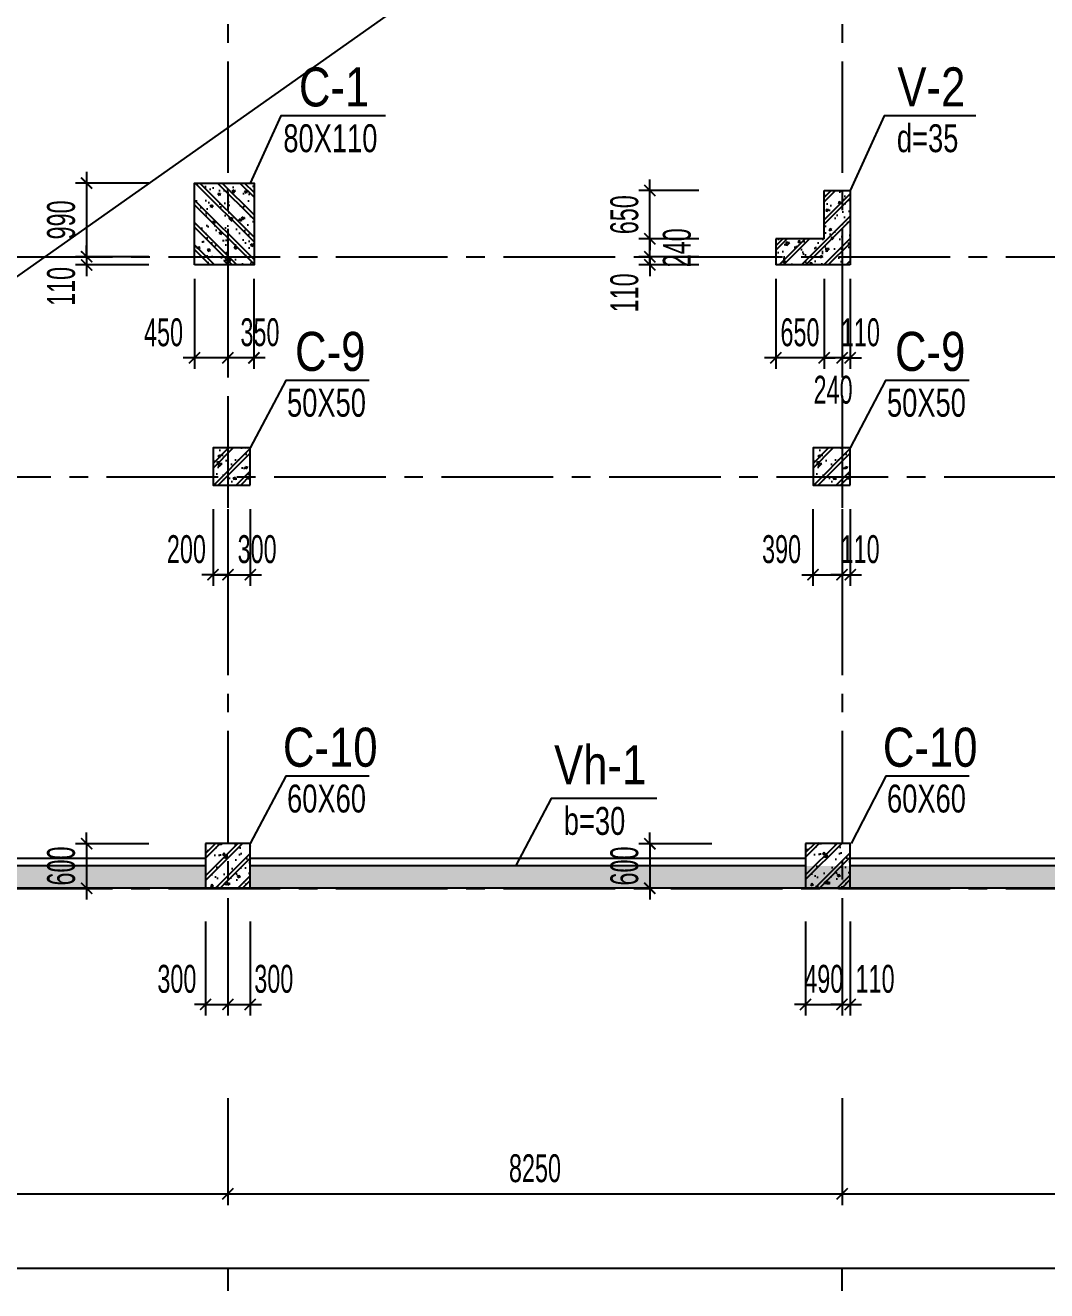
# Model space of a CAD drawing. Extents: x 1719887 to 1865417, y -150890 to 59748.
# Drawn here: x 1759948 to 1773669, y -28458 to -11448 of the extents above; entities that cross this region are included whole.
import ezdxf
from ezdxf.enums import TextEntityAlignment as Align

# ---------------------------------------------------------------- set-up
doc = ezdxf.new("R2010")
doc.units = 0
doc.header["$LTSCALE"] = 1000
doc.header["$MEASUREMENT"] = 0
doc.header["$PDMODE"] = 3
doc.linetypes.add('CENTER2', pattern=[1.125, 0.75, -0.125, 0.125, -0.125])
doc.layers.get('0').update_dxf_attribs({"linetype": 'CONTINUOUS'})
doc.layers.get('Defpoints').update_dxf_attribs({"linetype": 'CONTINUOUS'})
for name, color, linetype in [('CDC.01.AXIS', 160, 'CENTER2'), ('CDC.02.DIM', 1, 'CONTINUOUS'), ('CDC.05.STEEL', 4, 'CONTINUOUS'), ('CDC.06.TEXT', 2, 'CONTINUOUS'), ('CDC.10.HATCH', 9, 'CONTINUOUS'), ('CDC.11.NOTE', 8, 'CONTINUOUS'), ('KCS_CHI', 1, 'CONTINUOUS')]:
    doc.layers.add(name, color=color, linetype=linetype)
doc.layers.add('KCS_Plotter', color=11, linetype='CONTINUOUS', plot=False)
doc.styles.add('ARIAL', font='arial.ttf', dxfattribs={"width": 0.6})
doc.dimstyles.new('D150', dxfattribs={"dimscale": 150, "dimtxt": 2.5, "dimasz": 1, "dimexe": 1, "dimexo": 0, "dimgap": 1, "dimtad": 1, "dimdec": 0, "dimdsep": 46, "dimtxsty": 'ARIAL', "dimblk": 'ARCHTICK', "dimcen": 1, "dimdle": 1, "dimclrd": 1, "dimclre": 1, "dimclrt": 2, "dimadec": 0, "dimazin": 0, "dimtfac": 0.00072, "dimtdec": 0, "dimtix": 1, "dimtmove": 2, "dimatfit": 3, "dimldrblk": 'ARCHTICK', "dimfxl": 1, "dimtolj": 1, "dimlwd": -1, "dimlwe": -1, "dimarcsym": 0})
pattern_1 = [(50, (0, -2490), (573.80815, -50.20171), [60, -660]), (355, (0, -2490), (-111.00107, 601.7537), [48, -528]), (100.4514, (47.8, -2494.2), (462.8075, 551.55163), [50.99215, -560.91369]), (46.1842, (0, -2330), (853.79284, -132.4152), [90, -990]), (96.6356, (71.15, -2341), (747.73016, 779.2943), [76.48823, -841.3704]), (351.1842, (0, -2330), (747.72956, 779.2949), [72, -792]), (21, (80, -2370), (477.52564, -322.09511), [60, -660]), (326, (80, -2370), (194.65227, 580.12004), [48, -528]), (71.4514, (119.8, -2396.84), (672.1781, 258.0244), [50.99215, -560.91369]), (37.5, (0, -2490), (9.727884, 266.315083), [0, -521.6, 0, -536, 0, -530]), (7.5, (0, -2490), (210.45563, 315.52937), [0, -305.6, 0, -509.6, 0, -202]), (327.5, (-178.4, -2490), (427.05795, -18.043897), [0, -200, 0, -624, 0, -828]), (317.5, (-258.4, -2490), (466.548935, 80.083986), [0, -260, 0, -414.4, 0, -588]), (45, (0, -2490), (-240.416306, 240.416306), []), (45, (0, -2392), (-240.416306, 240.416306), [])]

# ---------------------------------------------------------------- blocks, each defined once
blk = doc.blocks.new('_ARCHTICK')
at = {"color": 0, "linetype": 'ByBlock', "const_width": 0.15}
blk.add_lwpolyline([(-0.5, -0.5), (0.5, 0.5)], dxfattribs=at)
blk = doc.blocks.new('*D438')
at = {"layer": 'CDC.02.DIM', "color": 1, "transparency": 16777216}
for p, q in [((1754420, -25872), (1754420, -27306)), ((1762670, -25872), (1762670, -27306)), ((1754270, -27156), (1762820, -27156))]:
    blk.add_line(p, q, dxfattribs=at)
at = {"layer": 'Defpoints', "color": 0, "transparency": 16777216}
for p in [(1754420, -25872), (1762670, -25872), (1762670, -27156)]:
    blk.add_point(p, dxfattribs=at)
at = {"layer": 'CDC.02.DIM', "color": 1, "transparency": 16777216, "xscale": 150, "yscale": 150, "zscale": 150, "rotation": 180}
blk.add_blockref('_ARCHTICK', (1754420, -27156), dxfattribs=at)
at = {"layer": 'CDC.02.DIM', "color": 1, "transparency": 16777216, "xscale": 150, "yscale": 150, "zscale": 150}
blk.add_blockref('_ARCHTICK', (1762670, -27156), dxfattribs=at)
at = {"layer": 'CDC.02.DIM', "color": 2, "transparency": 16777216, "insert": (1758545, -26814), "char_height": 375, "attachment_point": 5, "style": 'ARIAL'}
blk.add_mtext('\\A1;8250', dxfattribs=at)
blk = doc.blocks.new('*D439')
at = {"layer": 'CDC.02.DIM', "color": 1, "transparency": 16777216}
for p, q in [((1762670, -25872), (1762670, -27306)), ((1770920, -25872), (1770920, -27306)), ((1762520, -27156), (1771070, -27156))]:
    blk.add_line(p, q, dxfattribs=at)
at = {"layer": 'Defpoints', "color": 0, "transparency": 16777216}
for p in [(1762670, -25872), (1770920, -25872), (1770920, -27156)]:
    blk.add_point(p, dxfattribs=at)
at = {"layer": 'CDC.02.DIM', "color": 1, "transparency": 16777216, "xscale": 150, "yscale": 150, "zscale": 150, "rotation": 180}
blk.add_blockref('_ARCHTICK', (1762670, -27156), dxfattribs=at)
at = {"layer": 'CDC.02.DIM', "color": 1, "transparency": 16777216, "xscale": 150, "yscale": 150, "zscale": 150}
blk.add_blockref('_ARCHTICK', (1770920, -27156), dxfattribs=at)
at = {"layer": 'CDC.02.DIM', "color": 2, "transparency": 16777216, "insert": (1766795, -26814), "char_height": 375, "attachment_point": 5, "style": 'ARIAL'}
blk.add_mtext('\\A1;8250', dxfattribs=at)
blk = doc.blocks.new('*D446')
at = {"layer": 'CDC.02.DIM', "color": 1, "transparency": 16777216}
for p, q in [((1770920, -25872), (1770920, -27306)), ((1778820, -25872), (1778820, -27306)), ((1770770, -27156), (1778970, -27156))]:
    blk.add_line(p, q, dxfattribs=at)
at = {"layer": 'Defpoints', "color": 0, "transparency": 16777216}
for p in [(1770920, -25872), (1778820, -25872), (1778820, -27156)]:
    blk.add_point(p, dxfattribs=at)
at = {"layer": 'CDC.02.DIM', "color": 1, "transparency": 16777216, "xscale": 150, "yscale": 150, "zscale": 150, "rotation": 180}
blk.add_blockref('_ARCHTICK', (1770920, -27156), dxfattribs=at)
at = {"layer": 'CDC.02.DIM', "color": 1, "transparency": 16777216, "xscale": 150, "yscale": 150, "zscale": 150}
blk.add_blockref('_ARCHTICK', (1778820, -27156), dxfattribs=at)
at = {"layer": 'CDC.02.DIM', "color": 2, "transparency": 16777216, "insert": (1774870, -26814), "char_height": 375, "attachment_point": 5, "style": 'ARIAL'}
blk.add_mtext('\\A1;7900', dxfattribs=at)
blk = doc.blocks.new('TH1')
at = {"layer": 'CDC.10.HATCH'}
h = blk.add_hatch(dxfattribs=at)
h.set_pattern_fill('CHAU-01', color=256, scale=50, style=0, pattern_type=2)
h.set_pattern_definition([(310, (16399.96, -183495.4), (358.63009, 31.376067), [37.5, -412.5]), (5, (16399.96, -183495.4), (-69.37567, -376.09607), [30, -330]), (259.5486, (16429.85, -183492.77), (289.25469, -344.71977), [31.870095, -350.571056]), (313.8158, (16399.96, -183595.4), (533.62052, 82.75951), [56.25, -618.75]), (263.3644, (16444.43, -183588.5), (467.33135, -487.05894), [47.80514, -525.8565]), (8.8158, (16399.96, -183595.4), (467.33097, -487.0593), [45, -495]), (339, (16449.96, -183570.4), (298.453526, 201.309445), [37.5, -412.5]), (34, (16449.96, -183570.4), (121.657666, -362.57502), [30, -330]), (288.5486, (16474.83, -183553.6), (420.111314, -161.26525), [31.870095, -350.571056]), (322.5, (16399.96, -183495.39), (6.079928, -166.446927), [0, -326, 0, -335, 0, -331.25]), (352.5, (16399.96, -183495.39), (131.534769, -197.205856), [0, -191, 0, -318.5, 0, -126.25]), (32.5, (16288.46, -183495.39), (266.911218, 11.277436), [0, -125, 0, -390, 0, -517.5]), (42.5, (16238.46, -183495.39), (291.593085, -50.05249), [0, -162.5, 0, -259, 0, -367.5]), (315, (16399.96, -183495.39), (-150.26019, -150.26019), []), (315, (16399.96, -183556.64), (-150.26019, -150.26019), [])])
h.paths.add_polyline_path([(1765330, -110757), (1764980, -110757), (1764980, -110648), (1765330, -110648)])
h.paths.add_polyline_path([(1765330, -110648), (1764980, -110648), (1764980, -109657), (1765330, -109657)])
h.paths.add_polyline_path([(1765780, -110648), (1765330, -110648), (1765330, -109657), (1765780, -109657)])
h.paths.add_polyline_path([(1765780, -110757), (1765330, -110757), (1765330, -110648), (1765780, -110648)])
h = blk.add_hatch(dxfattribs=at)
h.set_pattern_fill('CHAU-01', color=256, scale=50, style=0, pattern_type=2)
h.set_pattern_definition([(230, (3514359.5, -183495.4), (-358.63009, 31.376067), [37.5, -412.5]), (175, (3514359.5, -183495.4), (69.37567, -376.09607), [30, -330]), (280.4514, (3514329.6, -183492.77), (-289.25469, -344.71977), [31.870095, -350.571056]), (226.1842, (3514359.5, -183595.4), (-533.62052, 82.75951), [56.25, -618.75]), (276.6356, (3514315.03, -183588.5), (-467.33135, -487.05894), [47.80514, -525.8565]), (171.1842, (3514359.5, -183595.4), (-467.33097, -487.0593), [45, -495]), (201, (3514309.5, -183570.4), (-298.453526, 201.309445), [37.5, -412.5]), (146, (3514309.5, -183570.4), (-121.657666, -362.57502), [30, -330]), (251.4514, (3514284.63, -183553.6), (-420.111314, -161.26525), [31.870095, -350.571056]), (217.5, (3514359.5, -183495.39), (-6.079928, -166.446927), [0, -326, 0, -335, 0, -331.25]), (187.5, (3514359.5, -183495.39), (-131.534769, -197.205856), [0, -191, 0, -318.5, 0, -126.25]), (147.5, (3514471, -183495.39), (-266.911218, 11.277436), [0, -125, 0, -390, 0, -517.5]), (137.5, (3514521, -183495.39), (-291.593085, -50.05249), [0, -162.5, 0, -259, 0, -367.5]), (225, (3514359.5, -183495.39), (150.26019, -150.26019), []), (225, (3514359.5, -183556.64), (150.26019, -150.26019), [])])
h.paths.add_polyline_path([(1773680, -110648), (1773790, -110648), (1773790, -109757), (1773680, -109757)])
h.paths.add_polyline_path([(1772790, -110648), (1773680, -110648), (1773680, -109757), (1773440, -109757), (1773440, -110407), (1772790, -110407)])
h.paths.add_polyline_path([(1772790, -110757), (1773680, -110757), (1773680, -110648), (1772790, -110648)])
h.paths.add_polyline_path([(1773680, -110757), (1773790, -110757), (1773790, -110648), (1773680, -110648)])
h = blk.add_hatch(dxfattribs=at)
h.set_pattern_fill('CHAU-01', color=256, scale=50, angle=270, style=0, pattern_type=2)
h.set_pattern_definition([(40, (16423.43, 193603.62), (-31.376067, 358.63009), [37.5, -412.5]), (95, (16423.43, 193603.6), (376.09607, -69.37567), [30, -330]), (349.5486, (16420.8, 193633.5), (344.71977, 289.25469), [31.870095, -350.571056]), (43.8158, (16523.43, 193603.6), (-82.75951, 533.62052), [56.25, -618.75]), (353.3644, (16516.53, 193648.1), (487.05894, 467.33135), [47.80514, -525.8565]), (98.8158, (16523.4, 193603.6), (487.0593, 467.33097), [45, -495]), (69, (16498.43, 193653.62), (-201.309445, 298.453526), [37.5, -412.5]), (124, (16498.43, 193653.6), (362.57502, 121.657666), [30, -330]), (18.5486, (16481.65, 193678.5), (161.26525, 420.111314), [31.870095, -350.571056]), (52.5, (16423.43, 193603.62), (166.446927, 6.079928), [0, -326, 0, -335, 0, -331.25]), (82.5, (16423.43, 193603.62), (197.205856, 131.534769), [0, -191, 0, -318.5, 0, -126.25]), (122.5, (16423.43, 193492.12), (-11.277436, 266.911218), [0, -125, 0, -390, 0, -517.5]), (132.5, (16423.43, 193442.12), (50.05249, 291.593085), [0, -162.5, 0, -259, 0, -367.5]), (45, (16423.43, 193603.62), (150.26019, -150.26019), []), (45, (16484.68, 193603.62), (150.26019, -150.26019), [])])
h.paths.add_polyline_path([(1765730, -113718), (1765730, -113218), (1765230, -113218), (1765230, -113718)])
h = blk.add_hatch(dxfattribs=at)
h.set_pattern_fill('CHAU-01', color=256, scale=50, angle=270, style=0, pattern_type=2)
h.set_pattern_definition([(40, (24483.4, 193603.62), (-31.376067, 358.63009), [37.5, -412.5]), (95, (24483.4, 193603.6), (376.09607, -69.37567), [30, -330]), (349.5486, (24480.8, 193633.5), (344.71977, 289.25469), [31.870095, -350.571056]), (43.8158, (24583.4, 193603.6), (-82.75951, 533.62052), [56.25, -618.75]), (353.3644, (24576.5, 193648.1), (487.05894, 467.33135), [47.80514, -525.8565]), (98.8158, (24583.4, 193603.6), (487.0593, 467.33097), [45, -495]), (69, (24558.4, 193653.62), (-201.309445, 298.453526), [37.5, -412.5]), (124, (24558.4, 193653.6), (362.57502, 121.657666), [30, -330]), (18.5486, (24541.63, 193678.5), (161.26525, 420.111314), [31.870095, -350.571056]), (52.5, (24483.4, 193603.62), (166.446927, 6.079928), [0, -326, 0, -335, 0, -331.25]), (82.5, (24483.4, 193603.62), (197.205856, 131.534769), [0, -191, 0, -318.5, 0, -126.25]), (122.5, (24483.4, 193492.12), (-11.277436, 266.911218), [0, -125, 0, -390, 0, -517.5]), (132.5, (24483.4, 193442.12), (50.05249, 291.593085), [0, -162.5, 0, -259, 0, -367.5]), (45, (24483.4, 193603.62), (150.26019, -150.26019), []), (45, (24544.65, 193603.62), (150.26019, -150.26019), [])])
h.paths.add_polyline_path([(1773790, -113718), (1773790, -113218), (1773290, -113218), (1773290, -113718)])
h = blk.add_hatch(dxfattribs=at)
h.set_pattern_fill('CHAU-01', color=256, scale=50, angle=270, style=0, pattern_type=2)
h.set_pattern_definition([(220, (3514486.05, -425858.57), (31.376067, -358.63009), [37.5, -412.5]), (275, (3514486.05, -425858.57), (-376.09607, 69.37567), [30, -330]), (169.5486, (3514488.66, -425888.45), (-344.71977, -289.25469), [31.870095, -350.571056]), (223.8158, (3514386.05, -425858.57), (82.75951, -533.62052), [56.25, -618.75]), (173.3644, (3514392.94, -425903.03), (-487.05894, -467.33135), [47.80514, -525.8565]), (278.8158, (3514386.05, -425858.57), (-487.0593, -467.33097), [45, -495]), (249, (3514411.05, -425908.57), (201.309445, -298.453526), [37.5, -412.5]), (304, (3514411.05, -425908.57), (-362.57502, -121.657666), [30, -330]), (198.5486, (3514427.82, -425933.44), (-161.26525, -420.111314), [31.870095, -350.571056]), (232.5, (3514486.05, -425858.57), (-166.446927, -6.079928), [0, -326, 0, -335, 0, -331.25]), (262.5, (3514486.05, -425858.57), (-197.205856, -131.534769), [0, -191, 0, -318.5, 0, -126.25]), (302.5, (3514486.05, -425747.07), (11.277436, -266.911218), [0, -125, 0, -390, 0, -517.5]), (312.5, (3514486.05, -425697.07), (-50.05249, -291.593085), [0, -162.5, 0, -259, 0, -367.5]), (225, (3514486.05, -425858.57), (-150.26019, 150.26019), []), (225, (3514424.8, -425858.57), (-150.26019, 150.26019), [])])
h.paths.add_polyline_path([(1765130, -119137), (1765730, -119137), (1765730, -118537), (1765130, -118537)])
h = blk.add_hatch(dxfattribs=at)
h.set_pattern_fill('CHAU-01', color=256, scale=50, angle=270, style=0, pattern_type=2)
h.set_pattern_definition([(220, (3522546.02, -425846.47), (31.376067, -358.63009), [37.5, -412.5]), (275, (3522546.02, -425846.47), (-376.09607, 69.37567), [30, -330]), (169.5486, (3522548.64, -425876.35), (-344.71977, -289.25469), [31.870095, -350.571056]), (223.8158, (3522446.02, -425846.47), (82.75951, -533.62052), [56.25, -618.75]), (173.3644, (3522452.9, -425890.94), (-487.05894, -467.33135), [47.80514, -525.8565]), (278.8158, (3522446, -425846.47), (-487.0593, -467.33097), [45, -495]), (249, (3522471.02, -425896.47), (201.309445, -298.453526), [37.5, -412.5]), (304, (3522471.02, -425896.47), (-362.57502, -121.657666), [30, -330]), (198.5486, (3522487.8, -425921.34), (-161.26525, -420.111314), [31.870095, -350.571056]), (232.5, (3522546.02, -425846.47), (-166.446927, -6.079928), [0, -326, 0, -335, 0, -331.25]), (262.5, (3522546.02, -425846.47), (-197.205856, -131.534769), [0, -191, 0, -318.5, 0, -126.25]), (302.5, (3522546.02, -425734.97), (11.277436, -266.911218), [0, -125, 0, -390, 0, -517.5]), (312.5, (3522546.02, -425684.97), (-50.05249, -291.593085), [0, -162.5, 0, -259, 0, -367.5]), (225, (3522546.02, -425846.47), (-150.26019, 150.26019), []), (225, (3522484.77, -425846.47), (-150.26019, 150.26019), [])])
h.paths.add_polyline_path([(1773190, -119125), (1773790, -119125), (1773790, -118525), (1773190, -118525)])
h = blk.add_hatch(dxfattribs=at)
h.set_pattern_fill('CHAU-01', color=256, scale=80, style=0, pattern_type=2)
h.set_pattern_definition(pattern_1)
h.paths.add_polyline_path([(1789255, -118837), (1781880, -118837), (1781880, -119137), (1789255, -119137)])
h.paths.add_polyline_path([(1765130, -118837), (1757480, -118837), (1757480, -119137), (1765130, -119137)])
h.paths.add_polyline_path([(1756880, -118837), (1749280, -118837), (1749280, -119137), (1756880, -119137)])
h.paths.add_polyline_path([(1748680, -118837), (1741170, -118837), (1741170, -119137), (1748680, -119137)])
h.paths.add_polyline_path([(1740570, -118837), (1735149, -118837), (1735149, -119137), (1740570, -119137)])
h = blk.add_hatch(dxfattribs=at)
h.set_pattern_fill('CHAU-01', color=256, scale=80, style=0, pattern_type=2)
h.set_pattern_definition(pattern_1)
h.paths.add_polyline_path([(1781280, -118837), (1765730, -118837), (1765730, -119137), (1781280, -119137)])
at = {"layer": 'CDC.01.AXIS', "ltscale": 2}
for p, q in [((1765430, -63021), (1765430, -119734)), ((1773680, -63021), (1773680, -119734)), ((1733131, -110648), (1840145, -110648)), ((1734550, -113608), (1840145, -113608)), ((1733131, -119138), (1840145, -119138))]:
    blk.add_line(p, q, dxfattribs=at)
at = {"layer": 'CDC.05.STEEL', "ltscale": 2000}
for p, q in [((1773440, -110407), (1773440, -109757)), ((1773440, -109757), (1773790, -109757)), ((1773790, -109757), (1773790, -110757)), ((1772790, -110407), (1772790, -110757)), ((1773440, -110407), (1772790, -110407)), ((1773790, -110757), (1772790, -110757))]:
    blk.add_line(p, q, dxfattribs=at)
at = {"layer": 'CDC.05.STEEL'}
for p, q in [((1765130, -118737), (1757480, -118737)), ((1765130, -118837), (1757480, -118837)), ((1773190, -118737), (1765730, -118737)), ((1773190, -118837), (1765730, -118837)), ((1774390, -118737), (1773790, -118737)), ((1781280, -118737), (1773790, -118737)), ((1781280, -118837), (1773790, -118837)), ((1838481, -119138), (1734550, -119137))]:
    blk.add_line(p, q, dxfattribs=at)
at = {"layer": 'CDC.05.STEEL', "ltscale": 2000}
for points in [[(1764980, -110757), (1764980, -109657), (1765780, -109657), (1765780, -110757)], [(1765730, -113718), (1765730, -113218), (1765230, -113218), (1765230, -113718)], [(1773790, -113718), (1773790, -113218), (1773290, -113218), (1773290, -113718)], [(1765130, -118537), (1765130, -119137), (1765730, -119137), (1765730, -118537)], [(1773190, -118537), (1773190, -119137), (1773790, -119137), (1773790, -118537)]]:
    blk.add_lwpolyline(points, close=True, dxfattribs=at)
blk = doc.blocks.new('*D622')
at = {"layer": 'CDC.02.DIM', "color": 1, "transparency": 16777216}
for p, q in [((1770920, -14855), (1770920, -16068)), ((1771030, -14855), (1771030, -16068)), ((1770920, -15918), (1770770, -15918)), ((1771030, -15918), (1770920, -15918)), ((1771030, -15918), (1771180, -15918))]:
    blk.add_line(p, q, dxfattribs=at)
at = {"layer": 'Defpoints', "color": 0, "transparency": 16777216}
for p in [(1770920, -14855), (1771030, -14855), (1770920, -15918)]:
    blk.add_point(p, dxfattribs=at)
at = {"layer": 'CDC.02.DIM', "color": 1, "transparency": 16777216, "xscale": 150, "yscale": 150, "zscale": 150}
blk.add_blockref('_ARCHTICK', (1770920, -15918), dxfattribs=at)
at = {"layer": 'CDC.02.DIM', "color": 1, "transparency": 16777216, "xscale": 150, "yscale": 150, "zscale": 150, "rotation": 180}
blk.add_blockref('_ARCHTICK', (1771030, -15918), dxfattribs=at)
at = {"layer": 'CDC.02.DIM', "color": 2, "transparency": 16777216, "insert": (1771167, -15577), "char_height": 375, "attachment_point": 5, "style": 'ARIAL'}
blk.add_mtext('\\A1;110', dxfattribs=at)
blk = doc.blocks.new('*D623')
at = {"layer": 'CDC.02.DIM', "color": 1, "transparency": 16777216}
for p, q in [((1770680, -14855), (1770680, -16068)), ((1770920, -14855), (1770920, -16068)), ((1770680, -15918), (1770530, -15918)), ((1770920, -15918), (1770680, -15918)), ((1770920, -15918), (1771070, -15918))]:
    blk.add_line(p, q, dxfattribs=at)
at = {"layer": 'Defpoints', "color": 0, "transparency": 16777216}
for p in [(1770680, -14855), (1770920, -14855), (1770680, -15918)]:
    blk.add_point(p, dxfattribs=at)
at = {"layer": 'CDC.02.DIM', "color": 1, "transparency": 16777216, "xscale": 150, "yscale": 150, "zscale": 150}
blk.add_blockref('_ARCHTICK', (1770680, -15918), dxfattribs=at)
at = {"layer": 'CDC.02.DIM', "color": 1, "transparency": 16777216, "xscale": 150, "yscale": 150, "zscale": 150, "rotation": 180}
blk.add_blockref('_ARCHTICK', (1770920, -15918), dxfattribs=at)
at = {"layer": 'CDC.02.DIM', "color": 2, "transparency": 16777216, "insert": (1770800, -16349), "char_height": 375, "attachment_point": 5, "style": 'ARIAL'}
blk.add_mtext('\\A1;240', dxfattribs=at)
blk = doc.blocks.new('*D624')
at = {"layer": 'CDC.02.DIM', "color": 1, "transparency": 16777216}
for p, q in [((1770030, -14855), (1770030, -16068)), ((1770680, -14855), (1770680, -16068)), ((1770030, -15918), (1769880, -15918)), ((1770680, -15918), (1770030, -15918)), ((1770680, -15918), (1770830, -15918))]:
    blk.add_line(p, q, dxfattribs=at)
at = {"layer": 'Defpoints', "color": 0, "transparency": 16777216}
for p in [(1770030, -14855), (1770680, -14855), (1770030, -15918)]:
    blk.add_point(p, dxfattribs=at)
at = {"layer": 'CDC.02.DIM', "color": 1, "transparency": 16777216, "xscale": 150, "yscale": 150, "zscale": 150}
blk.add_blockref('_ARCHTICK', (1770030, -15918), dxfattribs=at)
at = {"layer": 'CDC.02.DIM', "color": 1, "transparency": 16777216, "xscale": 150, "yscale": 150, "zscale": 150, "rotation": 180}
blk.add_blockref('_ARCHTICK', (1770680, -15918), dxfattribs=at)
at = {"layer": 'CDC.02.DIM', "color": 2, "transparency": 16777216, "insert": (1770355, -15577), "char_height": 375, "attachment_point": 5, "style": 'ARIAL'}
blk.add_mtext('\\A1;650', dxfattribs=at)
blk = doc.blocks.new('*D625')
at = {"layer": 'CDC.02.DIM', "color": 1, "transparency": 16777216}
for p, q in [((1762670, -14855), (1762670, -16068)), ((1763020, -14855), (1763020, -16068)), ((1763170, -15918), (1762520, -15918))]:
    blk.add_line(p, q, dxfattribs=at)
at = {"layer": 'Defpoints', "color": 0, "transparency": 16777216}
for p in [(1762670, -14855), (1763020, -14855), (1762670, -15918)]:
    blk.add_point(p, dxfattribs=at)
at = {"layer": 'CDC.02.DIM', "color": 1, "transparency": 16777216, "xscale": 150, "yscale": 150, "zscale": 150, "rotation": 180}
blk.add_blockref('_ARCHTICK', (1762670, -15918), dxfattribs=at)
at = {"layer": 'CDC.02.DIM', "color": 1, "transparency": 16777216, "xscale": 150, "yscale": 150, "zscale": 150}
blk.add_blockref('_ARCHTICK', (1763020, -15918), dxfattribs=at)
at = {"layer": 'CDC.02.DIM', "color": 2, "transparency": 16777216, "insert": (1763100, -15576), "char_height": 375, "attachment_point": 5, "style": 'ARIAL'}
blk.add_mtext('\\A1;350', dxfattribs=at)
blk = doc.blocks.new('*D626')
at = {"layer": 'CDC.02.DIM', "color": 1, "transparency": 16777216}
for p, q in [((1762220, -14855), (1762220, -16068)), ((1762670, -14855), (1762670, -16068)), ((1762820, -15918), (1762070, -15918))]:
    blk.add_line(p, q, dxfattribs=at)
at = {"layer": 'Defpoints', "color": 0, "transparency": 16777216}
for p in [(1762220, -14855), (1762670, -14855), (1762220, -15918)]:
    blk.add_point(p, dxfattribs=at)
at = {"layer": 'CDC.02.DIM', "color": 1, "transparency": 16777216, "xscale": 150, "yscale": 150, "zscale": 150, "rotation": 180}
blk.add_blockref('_ARCHTICK', (1762220, -15918), dxfattribs=at)
at = {"layer": 'CDC.02.DIM', "color": 1, "transparency": 16777216, "xscale": 150, "yscale": 150, "zscale": 150}
blk.add_blockref('_ARCHTICK', (1762670, -15918), dxfattribs=at)
at = {"layer": 'CDC.02.DIM', "color": 2, "transparency": 16777216, "insert": (1761805, -15577), "char_height": 375, "attachment_point": 5, "style": 'ARIAL'}
blk.add_mtext('\\A1;450', dxfattribs=at)
blk = doc.blocks.new('*D679')
at = {"layer": 'CDC.02.DIM', "color": 1, "transparency": 16777216}
for p, q in [((1762370, -23496), (1762370, -24760)), ((1762670, -23496), (1762670, -24760)), ((1762370, -24610), (1762220, -24610)), ((1762370, -24610), (1762670, -24610)), ((1762670, -24610), (1762820, -24610))]:
    blk.add_line(p, q, dxfattribs=at)
at = {"layer": 'Defpoints', "color": 0, "transparency": 16777216}
for p in [(1762370, -23496), (1762670, -23496), (1762670, -24610)]:
    blk.add_point(p, dxfattribs=at)
at = {"layer": 'CDC.02.DIM', "color": 1, "transparency": 16777216, "xscale": 150, "yscale": 150, "zscale": 150}
blk.add_blockref('_ARCHTICK', (1762370, -24610), dxfattribs=at)
at = {"layer": 'CDC.02.DIM', "color": 1, "transparency": 16777216, "xscale": 150, "yscale": 150, "zscale": 150, "rotation": 180}
blk.add_blockref('_ARCHTICK', (1762670, -24610), dxfattribs=at)
at = {"layer": 'CDC.02.DIM', "color": 2, "transparency": 16777216, "insert": (1761984, -24268), "char_height": 375, "attachment_point": 5, "style": 'ARIAL'}
blk.add_mtext('\\A1;300', dxfattribs=at)
blk = doc.blocks.new('*D680')
at = {"layer": 'CDC.02.DIM', "color": 1, "transparency": 16777216}
for p, q in [((1762670, -23496), (1762670, -24760)), ((1762970, -23496), (1762970, -24760)), ((1762520, -24610), (1763120, -24610))]:
    blk.add_line(p, q, dxfattribs=at)
at = {"layer": 'Defpoints', "color": 0, "transparency": 16777216}
for p in [(1762670, -23496), (1762970, -23496), (1762970, -24610)]:
    blk.add_point(p, dxfattribs=at)
at = {"layer": 'CDC.02.DIM', "color": 1, "transparency": 16777216, "xscale": 150, "yscale": 150, "zscale": 150, "rotation": 180}
blk.add_blockref('_ARCHTICK', (1762670, -24610), dxfattribs=at)
at = {"layer": 'CDC.02.DIM', "color": 1, "transparency": 16777216, "xscale": 150, "yscale": 150, "zscale": 150}
blk.add_blockref('_ARCHTICK', (1762970, -24610), dxfattribs=at)
at = {"layer": 'CDC.02.DIM', "color": 2, "transparency": 16777216, "insert": (1763286, -24268), "char_height": 375, "attachment_point": 5, "style": 'ARIAL'}
blk.add_mtext('\\A1;300', dxfattribs=at)
blk = doc.blocks.new('*D685')
at = {"layer": 'CDC.02.DIM', "color": 1, "transparency": 16777216}
for p, q in [((1770430, -23496), (1770430, -24760)), ((1770920, -23496), (1770920, -24760)), ((1770430, -24610), (1770280, -24610)), ((1770430, -24610), (1770920, -24610)), ((1770920, -24610), (1771070, -24610))]:
    blk.add_line(p, q, dxfattribs=at)
at = {"layer": 'Defpoints', "color": 0, "transparency": 16777216}
for p in [(1770430, -23496), (1770920, -23496), (1770920, -24610)]:
    blk.add_point(p, dxfattribs=at)
at = {"layer": 'CDC.02.DIM', "color": 1, "transparency": 16777216, "xscale": 150, "yscale": 150, "zscale": 150}
blk.add_blockref('_ARCHTICK', (1770430, -24610), dxfattribs=at)
at = {"layer": 'CDC.02.DIM', "color": 1, "transparency": 16777216, "xscale": 150, "yscale": 150, "zscale": 150, "rotation": 180}
blk.add_blockref('_ARCHTICK', (1770920, -24610), dxfattribs=at)
at = {"layer": 'CDC.02.DIM', "color": 2, "transparency": 16777216, "insert": (1770675, -24268), "char_height": 375, "attachment_point": 5, "style": 'ARIAL'}
blk.add_mtext('\\A1;490', dxfattribs=at)
blk = doc.blocks.new('*D686')
at = {"layer": 'CDC.02.DIM', "color": 1, "transparency": 16777216}
for p, q in [((1770920, -23496), (1770920, -24760)), ((1771030, -23496), (1771030, -24760)), ((1770920, -24610), (1770770, -24610)), ((1770920, -24610), (1771030, -24610)), ((1771030, -24610), (1771180, -24610))]:
    blk.add_line(p, q, dxfattribs=at)
at = {"layer": 'Defpoints', "color": 0, "transparency": 16777216}
for p in [(1770920, -23496), (1771030, -23496), (1771030, -24610)]:
    blk.add_point(p, dxfattribs=at)
at = {"layer": 'CDC.02.DIM', "color": 1, "transparency": 16777216, "xscale": 150, "yscale": 150, "zscale": 150}
blk.add_blockref('_ARCHTICK', (1770920, -24610), dxfattribs=at)
at = {"layer": 'CDC.02.DIM', "color": 1, "transparency": 16777216, "xscale": 150, "yscale": 150, "zscale": 150, "rotation": 180}
blk.add_blockref('_ARCHTICK', (1771030, -24610), dxfattribs=at)
at = {"layer": 'CDC.02.DIM', "color": 2, "transparency": 16777216, "insert": (1771364, -24268), "char_height": 375, "attachment_point": 5, "style": 'ARIAL'}
blk.add_mtext('\\A1;110', dxfattribs=at)
blk = doc.blocks.new('*D792')
at = {"layer": 'CDC.02.DIM', "color": 1, "transparency": 16777216}
for p, q in [((1760771, -13419), (1760771, -14709)), ((1761606, -13569), (1760621, -13569)), ((1761606, -14559), (1760621, -14559))]:
    blk.add_line(p, q, dxfattribs=at)
at = {"layer": 'Defpoints', "color": 0, "transparency": 16777216}
for p in [(1761606, -13569), (1760771, -14559), (1761606, -14559)]:
    blk.add_point(p, dxfattribs=at)
at = {"layer": 'CDC.02.DIM', "color": 1, "transparency": 16777216, "xscale": 150, "yscale": 150, "zscale": 150}
for p, rotation in [((1760771, -13569), 90), ((1760771, -14559), 270)]:
    blk.add_blockref('_ARCHTICK', p, dxfattribs=dict(at, rotation=rotation))
at = {"layer": 'CDC.02.DIM', "color": 2, "transparency": 16777216, "insert": (1760430, -14064), "char_height": 375, "attachment_point": 5, "rotation": 90, "style": 'ARIAL'}
blk.add_mtext('\\A1;990', dxfattribs=at)
blk = doc.blocks.new('*D793')
at = {"layer": 'CDC.02.DIM', "color": 1, "transparency": 16777216}
for p, q in [((1760771, -14559), (1760771, -14409)), ((1761606, -14559), (1760621, -14559)), ((1760771, -14559), (1760771, -14669)), ((1761606, -14669), (1760621, -14669)), ((1760771, -14669), (1760771, -14819))]:
    blk.add_line(p, q, dxfattribs=at)
at = {"layer": 'Defpoints', "color": 0, "transparency": 16777216}
for p in [(1761606, -14559), (1760771, -14669), (1761606, -14669)]:
    blk.add_point(p, dxfattribs=at)
at = {"layer": 'CDC.02.DIM', "color": 1, "transparency": 16777216, "xscale": 150, "yscale": 150, "zscale": 150}
for p, rotation in [((1760771, -14559), 270), ((1760771, -14669), 90)]:
    blk.add_blockref('_ARCHTICK', p, dxfattribs=dict(at, rotation=rotation))
at = {"layer": 'CDC.02.DIM', "color": 2, "transparency": 16777216, "insert": (1760430, -14958), "char_height": 375, "attachment_point": 5, "rotation": 90, "style": 'ARIAL'}
blk.add_mtext('\\A1;110', dxfattribs=at)
blk = doc.blocks.new('*D794')
at = {"layer": 'CDC.02.DIM', "color": 1, "transparency": 16777216}
for p, q in [((1761606, -22449), (1760621, -22449)), ((1760771, -22449), (1760771, -22299)), ((1760771, -22449), (1760771, -23049)), ((1761606, -23049), (1760621, -23049)), ((1760771, -23049), (1760771, -23199))]:
    blk.add_line(p, q, dxfattribs=at)
at = {"layer": 'Defpoints', "color": 0, "transparency": 16777216}
for p in [(1761606, -22449), (1760771, -23049), (1761606, -23049)]:
    blk.add_point(p, dxfattribs=at)
at = {"layer": 'CDC.02.DIM', "color": 1, "transparency": 16777216, "xscale": 150, "yscale": 150, "zscale": 150}
for p, rotation in [((1760771, -22449), 270), ((1760771, -23049), 90)]:
    blk.add_blockref('_ARCHTICK', p, dxfattribs=dict(at, rotation=rotation))
at = {"layer": 'CDC.02.DIM', "color": 2, "transparency": 16777216, "insert": (1760430, -22749), "char_height": 375, "attachment_point": 5, "rotation": 90, "style": 'ARIAL'}
blk.add_mtext('\\A1;600', dxfattribs=at)
blk = doc.blocks.new('*D836')
at = {"layer": 'CDC.02.DIM', "color": 1, "transparency": 16777216}
for p, q in [((1768338, -14559), (1768338, -14409)), ((1768997, -14559), (1768188, -14559)), ((1768338, -14669), (1768338, -14559)), ((1768997, -14669), (1768188, -14669)), ((1768338, -14669), (1768338, -14819))]:
    blk.add_line(p, q, dxfattribs=at)
at = {"layer": 'Defpoints', "color": 0, "transparency": 16777216}
for p in [(1768338, -14559), (1768997, -14559), (1768997, -14669)]:
    blk.add_point(p, dxfattribs=at)
at = {"layer": 'CDC.02.DIM', "color": 1, "transparency": 16777216, "xscale": 150, "yscale": 150, "zscale": 150}
for p, rotation in [((1768338, -14559), 270), ((1768338, -14669), 90)]:
    blk.add_blockref('_ARCHTICK', p, dxfattribs=dict(at, rotation=rotation))
at = {"layer": 'CDC.02.DIM', "color": 2, "transparency": 16777216, "insert": (1767997, -15045), "char_height": 375, "attachment_point": 5, "rotation": 90, "style": 'ARIAL'}
blk.add_mtext('\\A1;110', dxfattribs=at)
blk = doc.blocks.new('*D837')
at = {"layer": 'CDC.02.DIM', "color": 1, "transparency": 16777216}
for p, q in [((1768338, -14319), (1768338, -14169)), ((1768997, -14319), (1768188, -14319)), ((1768338, -14559), (1768338, -14319)), ((1768997, -14559), (1768188, -14559)), ((1768338, -14559), (1768338, -14709))]:
    blk.add_line(p, q, dxfattribs=at)
at = {"layer": 'Defpoints', "color": 0, "transparency": 16777216}
for p in [(1768338, -14319), (1768997, -14319), (1768997, -14559)]:
    blk.add_point(p, dxfattribs=at)
at = {"layer": 'CDC.02.DIM', "color": 1, "transparency": 16777216, "xscale": 150, "yscale": 150, "zscale": 150}
for p, rotation in [((1768338, -14319), 270), ((1768338, -14559), 90)]:
    blk.add_blockref('_ARCHTICK', p, dxfattribs=dict(at, rotation=rotation))
at = {"layer": 'CDC.02.DIM', "color": 2, "transparency": 16777216, "insert": (1768703, -14439), "char_height": 375, "attachment_point": 5, "rotation": 90, "style": 'ARIAL'}
blk.add_mtext('\\A1;240', dxfattribs=at)
blk = doc.blocks.new('*D838')
at = {"layer": 'CDC.02.DIM', "color": 1, "transparency": 16777216}
for p, q in [((1768338, -13669), (1768338, -13519)), ((1768997, -13669), (1768188, -13669)), ((1768338, -14319), (1768338, -13669)), ((1768997, -14319), (1768188, -14319)), ((1768338, -14319), (1768338, -14469))]:
    blk.add_line(p, q, dxfattribs=at)
at = {"layer": 'Defpoints', "color": 0, "transparency": 16777216}
for p in [(1768338, -13669), (1768997, -13669), (1768997, -14319)]:
    blk.add_point(p, dxfattribs=at)
at = {"layer": 'CDC.02.DIM', "color": 1, "transparency": 16777216, "xscale": 150, "yscale": 150, "zscale": 150}
for p, rotation in [((1768338, -13669), 270), ((1768338, -14319), 90)]:
    blk.add_blockref('_ARCHTICK', p, dxfattribs=dict(at, rotation=rotation))
at = {"layer": 'CDC.02.DIM', "color": 2, "transparency": 16777216, "insert": (1767997, -13994), "char_height": 375, "attachment_point": 5, "rotation": 90, "style": 'ARIAL'}
blk.add_mtext('\\A1;650', dxfattribs=at)
blk = doc.blocks.new('*D843')
at = {"layer": 'CDC.02.DIM', "color": 1, "transparency": 16777216}
for p, q in [((1769173, -22449), (1768188, -22449)), ((1768338, -22449), (1768338, -22299)), ((1768338, -22449), (1768338, -23049)), ((1769173, -23049), (1768188, -23049)), ((1768338, -23049), (1768338, -23199))]:
    blk.add_line(p, q, dxfattribs=at)
at = {"layer": 'Defpoints', "color": 0, "transparency": 16777216}
for p in [(1769173, -22449), (1768338, -23049), (1769173, -23049)]:
    blk.add_point(p, dxfattribs=at)
at = {"layer": 'CDC.02.DIM', "color": 1, "transparency": 16777216, "xscale": 150, "yscale": 150, "zscale": 150}
for p, rotation in [((1768338, -22449), 270), ((1768338, -23049), 90)]:
    blk.add_blockref('_ARCHTICK', p, dxfattribs=dict(at, rotation=rotation))
at = {"layer": 'CDC.02.DIM', "color": 2, "transparency": 16777216, "insert": (1767997, -22749), "char_height": 375, "attachment_point": 5, "rotation": 90, "style": 'ARIAL'}
blk.add_mtext('\\A1;600', dxfattribs=at)
blk = doc.blocks.new('*D996')
at = {"layer": 'CDC.02.DIM', "color": 1, "transparency": 16777216}
for p, q in [((1762470, -17954), (1762470, -18983)), ((1762670, -17954), (1762670, -18983)), ((1762470, -18833), (1762320, -18833)), ((1762470, -18833), (1762670, -18833)), ((1762670, -18833), (1762820, -18833))]:
    blk.add_line(p, q, dxfattribs=at)
at = {"layer": 'Defpoints', "color": 0, "transparency": 16777216}
for p in [(1762470, -17954), (1762670, -17954), (1762670, -18833)]:
    blk.add_point(p, dxfattribs=at)
at = {"layer": 'CDC.02.DIM', "color": 1, "transparency": 16777216, "xscale": 150, "yscale": 150, "zscale": 150}
blk.add_blockref('_ARCHTICK', (1762470, -18833), dxfattribs=at)
at = {"layer": 'CDC.02.DIM', "color": 1, "transparency": 16777216, "xscale": 150, "yscale": 150, "zscale": 150, "rotation": 180}
blk.add_blockref('_ARCHTICK', (1762670, -18833), dxfattribs=at)
at = {"layer": 'CDC.02.DIM', "color": 2, "transparency": 16777216, "insert": (1762112, -18492), "char_height": 375, "attachment_point": 5, "style": 'ARIAL'}
blk.add_mtext('\\A1;200', dxfattribs=at)
blk = doc.blocks.new('*D997')
at = {"layer": 'CDC.02.DIM', "color": 1, "transparency": 16777216}
for p, q in [((1762670, -17954), (1762670, -18983)), ((1762970, -17954), (1762970, -18983)), ((1762670, -18833), (1762520, -18833)), ((1762670, -18833), (1762970, -18833)), ((1762970, -18833), (1763120, -18833))]:
    blk.add_line(p, q, dxfattribs=at)
at = {"layer": 'Defpoints', "color": 0, "transparency": 16777216}
for p in [(1762670, -17954), (1762970, -17954), (1762970, -18833)]:
    blk.add_point(p, dxfattribs=at)
at = {"layer": 'CDC.02.DIM', "color": 1, "transparency": 16777216, "xscale": 150, "yscale": 150, "zscale": 150}
blk.add_blockref('_ARCHTICK', (1762670, -18833), dxfattribs=at)
at = {"layer": 'CDC.02.DIM', "color": 1, "transparency": 16777216, "xscale": 150, "yscale": 150, "zscale": 150, "rotation": 180}
blk.add_blockref('_ARCHTICK', (1762970, -18833), dxfattribs=at)
at = {"layer": 'CDC.02.DIM', "color": 2, "transparency": 16777216, "insert": (1763062, -18492), "char_height": 375, "attachment_point": 5, "style": 'ARIAL'}
blk.add_mtext('\\A1;300', dxfattribs=at)
blk = doc.blocks.new('*D998')
at = {"layer": 'CDC.02.DIM', "color": 1, "transparency": 16777216}
for p, q in [((1770530, -17954), (1770530, -18983)), ((1770920, -17954), (1770920, -18983)), ((1770380, -18833), (1771070, -18833))]:
    blk.add_line(p, q, dxfattribs=at)
at = {"layer": 'Defpoints', "color": 0, "transparency": 16777216}
for p in [(1770530, -17954), (1770920, -17954), (1770920, -18833)]:
    blk.add_point(p, dxfattribs=at)
at = {"layer": 'CDC.02.DIM', "color": 1, "transparency": 16777216, "xscale": 150, "yscale": 150, "zscale": 150, "rotation": 180}
blk.add_blockref('_ARCHTICK', (1770530, -18833), dxfattribs=at)
at = {"layer": 'CDC.02.DIM', "color": 1, "transparency": 16777216, "xscale": 150, "yscale": 150, "zscale": 150}
blk.add_blockref('_ARCHTICK', (1770920, -18833), dxfattribs=at)
at = {"layer": 'CDC.02.DIM', "color": 2, "transparency": 16777216, "insert": (1770108, -18492), "char_height": 375, "attachment_point": 5, "style": 'ARIAL'}
blk.add_mtext('\\A1;390', dxfattribs=at)
blk = doc.blocks.new('*D999')
at = {"layer": 'CDC.02.DIM', "color": 1, "transparency": 16777216}
for p, q in [((1770920, -17954), (1770920, -18983)), ((1771030, -17954), (1771030, -18983)), ((1770920, -18833), (1770770, -18833)), ((1770920, -18833), (1771030, -18833)), ((1771030, -18833), (1771180, -18833))]:
    blk.add_line(p, q, dxfattribs=at)
at = {"layer": 'Defpoints', "color": 0, "transparency": 16777216}
for p in [(1770920, -17954), (1771030, -17954), (1771030, -18833)]:
    blk.add_point(p, dxfattribs=at)
at = {"layer": 'CDC.02.DIM', "color": 1, "transparency": 16777216, "xscale": 150, "yscale": 150, "zscale": 150}
blk.add_blockref('_ARCHTICK', (1770920, -18833), dxfattribs=at)
at = {"layer": 'CDC.02.DIM', "color": 1, "transparency": 16777216, "xscale": 150, "yscale": 150, "zscale": 150, "rotation": 180}
blk.add_blockref('_ARCHTICK', (1771030, -18833), dxfattribs=at)
at = {"layer": 'CDC.02.DIM', "color": 2, "transparency": 16777216, "insert": (1771163, -18492), "char_height": 375, "attachment_point": 5, "style": 'ARIAL'}
blk.add_mtext('\\A1;110', dxfattribs=at)
blk = doc.blocks.new('*D1038')
at = {"layer": 'CDC.02.DIM', "color": 1, "transparency": 16777216}
for p, q in [((1731790, -24819), (1731790, -28306)), ((1835720, -24819), (1835720, -28306)), ((1731640, -28156), (1835870, -28156))]:
    blk.add_line(p, q, dxfattribs=at)
at = {"layer": 'Defpoints', "color": 0, "transparency": 16777216}
for p in [(1731790, -24819), (1835720, -24819), (1835720, -28156)]:
    blk.add_point(p, dxfattribs=at)
at = {"layer": 'CDC.02.DIM', "color": 1, "transparency": 16777216, "xscale": 150, "yscale": 150, "zscale": 150, "rotation": 180}
blk.add_blockref('_ARCHTICK', (1731790, -28156), dxfattribs=at)
at = {"layer": 'CDC.02.DIM', "color": 1, "transparency": 16777216, "xscale": 150, "yscale": 150, "zscale": 150}
blk.add_blockref('_ARCHTICK', (1835720, -28156), dxfattribs=at)
at = {"layer": 'CDC.02.DIM', "color": 2, "transparency": 16777216, "insert": (1783755, -27814), "char_height": 375, "attachment_point": 5, "style": 'ARIAL'}
blk.add_mtext('\\A1;103930', dxfattribs=at)

msp = doc.modelspace()

# ---------------------------------------------------------------- linework, layer by layer
at = {"layer": 'CDC.11.NOTE'}
for points in [[(1764785.3, -12666), (1763380.5, -12666), (1762970.2, -13568.8)], [(1772719.1, -12665.9), (1771485.9, -12665.9), (1771030.2, -13668.8)], [(1764567, -16221.6), (1763446.1, -16221.6), (1762970.2, -17129.1)], [(1772627.1, -16221.6), (1771506.2, -16221.6), (1771030.2, -17129.1)], [(1764567.4, -21542.2), (1763446.6, -21542.2), (1762970.1, -22448.7)], [(1772627.4, -21542.2), (1771506.5, -21542.2), (1771043.2, -22448.7)], [(1768431.7, -21843), (1767010.7, -21843), (1766534.3, -22749.5)]]:
    msp.add_lwpolyline(points, dxfattribs=at)
at = {"layer": 'KCS_CHI'}
for p, q in [((1762669.6, -28156), (1762669.6, -28457.9)), ((1770919.6, -28156), (1770919.6, -28457.9))]:
    msp.add_line(p, q, dxfattribs=at)
at = {"layer": 'KCS_Plotter'}
msp.add_line((1865416.7, 59748.5), (1719886.7, -43039.7), dxfattribs=at)

# ---------------------------------------------------------------- block references
at = {"layer": 'CDC.10.HATCH'}
msp.add_blockref('TH1', (-2759.9, 96088.6), dxfattribs=at)

# ---------------------------------------------------------------- texts
at = {"layer": 'CDC.06.TEXT', "style": 'ARIAL'}
for s, height, width, p in [('C-1', 525, 0.8, (1764096.3, -12275.9)), ('V-2', 525, 0.8, (1772120.3, -12275.7)), ('80X110', 375, 0.7, (1764046.3, -12966.1)), ('d=35', 375, 0.7, (1772070.3, -12965.9)), ('C-9', 525, 0.8, (1764044, -15831.5)), ('C-9', 525, 0.8, (1772104, -15831.5)), ('50X50', 375, 0.7, (1763994, -16521.7)), ('50X50', 375, 0.7, (1772054.1, -16521.7)), ('C-10', 525, 0.8, (1764044.4, -21152)), ('C-10', 525, 0.8, (1772104.4, -21152.1)), ('60X60', 375, 0.7, (1763994.5, -21842.2)), ('60X60', 375, 0.7, (1772054.5, -21842.3)), ('b=30', 375, 0.7, (1767595.1, -22143))]:
    msp.add_text(s, height=height, dxfattribs=dict(at, width=width)).set_placement(p, align=Align.MIDDLE_CENTER)
at = {"layer": 'CDC.06.TEXT', "style": 'ARIAL', "width": 0.8}
msp.add_text('Vh-1', height=525, dxfattribs=at).set_placement((1767051.9, -21651.4))

# ---------------------------------------------------------------- dimensions: what is measured, and where the dimension line sits
at = {"layer": 'CDC.02.DIM'}
for base, p1, p2, angle, picture, middle in [((1760771.3, -14559.1), (1761606, -13568.8), (1761606, -14559.1), 90, '*D792', (1760429.8, -14064)), ((1768338.1, -13668.8), (1768997.4, -14318.8), (1768997.4, -13668.8), 270, '*D838', (1767996.6, -13993.8)), ((1770029.9, -15918), (1770679.9, -14855.1), (1770029.9, -14855.1), 180, '*D624', (1770354.9, -15576.5)), ((1760771.3, -23048.6), (1761606, -22448.6), (1761606, -23048.6), 90, '*D794', (1760429.8, -22748.6)), ((1768338.1, -23048.6), (1769172.8, -22448.6), (1769172.8, -23048.6), 90, '*D843', (1767996.6, -22748.6))]:
    dim = msp.add_linear_dim(base=base, p1=p1, p2=p2, angle=angle, dimstyle='D150', dxfattribs=at)
    dim.commit()
    dim.dimension.update_dxf_attribs({"geometry": picture, "text_midpoint": middle})
for base, p1, p2, angle, picture, middle in [((1768338.1, -14318.8), (1768997.4, -14559.1), (1768997.4, -14318.8), 270, '*D837', (1768702.5, -14439)), ((1760771.3, -14668.8), (1761606, -14559.1), (1761606, -14668.8), 90, '*D793', (1760429.8, -14957.9)), ((1768338.1, -14559.1), (1768997.4, -14668.8), (1768997.4, -14559.1), 270, '*D836', (1767996.6, -15044.8)), ((1762219.9, -15918), (1762669.9, -14855.1), (1762219.9, -14855.1), 180, '*D626', (1761804.9, -15576.5)), ((1762669.9, -15918), (1763019.9, -14855.1), (1762669.9, -14855.1), 180, '*D625', (1763100.1, -15576.4)), ((1770679.9, -15918), (1770919.9, -14855.1), (1770679.9, -14855.1), 180, '*D623', (1770799.9, -16349.4)), ((1770919.9, -15918), (1771029.9, -14855.1), (1770919.9, -14855.1), 180, '*D622', (1771167.1, -15576.5))]:
    dim = msp.add_linear_dim(base=base, p1=p1, p2=p2, angle=angle, dimstyle='D150', dxfattribs=at)
    dim.commit()
    dim.dimension.update_dxf_attribs({"geometry": picture, "text_midpoint": middle, "dimtype": 160})
for base, p1, p2, picture, middle in [((1762669.9, -18833.1), (1762469.9, -17953.8), (1762669.9, -17953.8), '*D996', (1762112.4, -18491.7)), ((1762969.9, -18833.1), (1762669.9, -17953.8), (1762969.9, -17953.8), '*D997', (1763062.2, -18491.6)), ((1770919.9, -18833.1), (1770529.9, -17953.8), (1770919.9, -17953.8), '*D998', (1770108.2, -18491.6)), ((1771029.9, -18833.1), (1770919.9, -17953.8), (1771029.9, -17953.8), '*D999', (1771163.2, -18491.7)), ((1762669.6, -24609.6), (1762369.9, -23495.8), (1762669.6, -23495.8), '*D679', (1761983.8, -24268)), ((1762969.9, -24609.6), (1762669.6, -23495.8), (1762969.9, -23495.8), '*D680', (1763285.7, -24268.1)), ((1771029.5, -24609.6), (1770919.6, -23495.8), (1771029.5, -23495.8), '*D686', (1771364.3, -24268.1))]:
    dim = msp.add_linear_dim(base=base, p1=p1, p2=p2, dimstyle='D150', dxfattribs=at)
    dim.commit()
    dim.dimension.update_dxf_attribs({"geometry": picture, "text_midpoint": middle, "dimtype": 160})
for base, p1, p2, picture, middle in [((1770919.6, -24609.6), (1770429.5, -23495.8), (1770919.6, -23495.8), '*D685', (1770674.5, -24268.1)), ((1835719.9, -28156), (1731789.9, -24818.6), (1835719.9, -24818.6), '*D1038', (1783754.9, -27814.4)), ((1762669.6, -27156), (1754419.6, -25871.8), (1762669.6, -25871.8), '*D438', (1758544.6, -26814.5)), ((1770919.6, -27156), (1762669.6, -25871.8), (1770919.6, -25871.8), '*D439', (1766794.6, -26814.5)), ((1778819.5, -27156), (1770919.6, -25871.8), (1778819.5, -25871.8), '*D446', (1774869.6, -26814.5))]:
    dim = msp.add_linear_dim(base=base, p1=p1, p2=p2, dimstyle='D150', dxfattribs=at)
    dim.commit()
    dim.dimension.update_dxf_attribs({"geometry": picture, "text_midpoint": middle})

doc.saveas('drawing.dxf')
